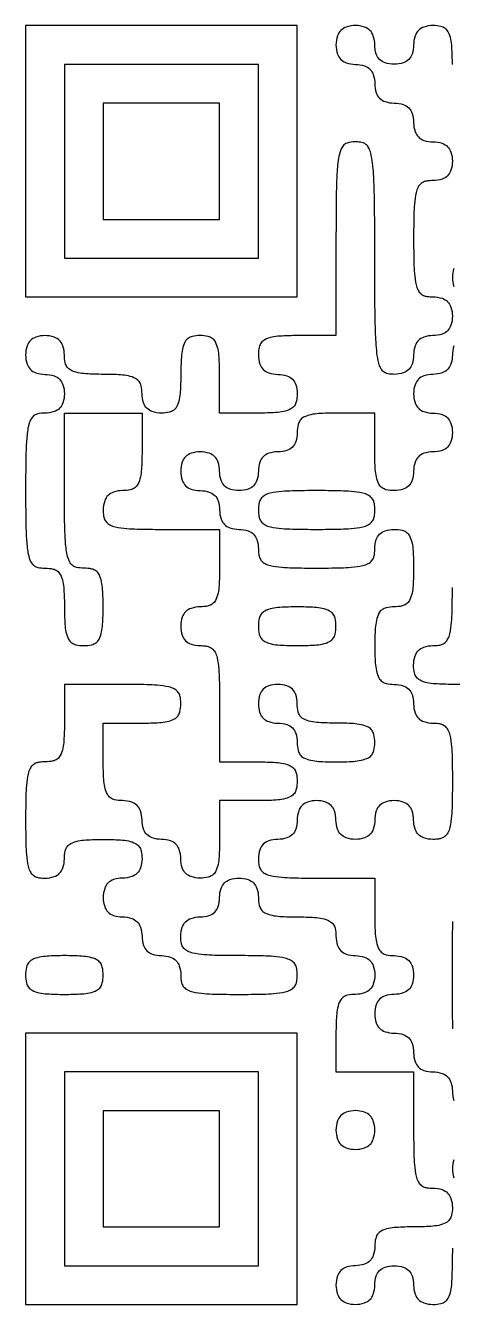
# Model space of a CAD drawing. Extents: x 5.6 to 52.2, y -52.2 to -5.6.
# Drawn here: x 5.64 to 21.17, y -52.21 to -5.64 of the extents above; entities that cross this region are included whole.
import ezdxf

# ---------------------------------------------------------------- set-up
doc = ezdxf.new("R2010")
doc.units = 0
doc.layers.get('0').update_dxf_attribs({"lineweight": 25})

msp = doc.modelspace()

# ---------------------------------------------------------------- linework, layer by layer
at = {"flags": 128}
for points in [[(21.167, -7.056, 0.015639), (21.147, -6.424, 0.03474), (21.109, -6.142, 0.071066), (21.015, -5.878, 0.114825), (20.901, -5.745, 0.100938), (20.751, -5.677, 0.056526), (20.461, -5.644, 0.080648), (20.131, -5.698, 0.236003), (19.809, -6.02, 0.080625), (19.756, -6.35, -0.080648), (19.702, -6.681, -0.236003), (19.38, -7.002, -0.162336), (18.719, -7.002, -0.236003), (18.398, -6.68, -0.080625), (18.344, -6.35, 0.080648), (18.291, -6.019, 0.236003), (17.969, -5.698, 0.162336), (17.308, -5.698, 0.236003), (16.987, -6.02, 0.162336), (16.987, -6.681, 0.236003), (17.308, -7.002, 0.080625), (17.639, -7.056, -0.080648), (17.969, -7.109, -0.236003), (18.291, -7.431, -0.080625), (18.344, -7.761, 0.080648), (18.398, -8.092, 0.236003), (18.72, -8.413, 0.080625), (19.05, -8.467, -0.080648), (19.381, -8.52, -0.236003), (19.702, -8.842, -0.080625), (19.756, -9.172, 0.080648), (19.809, -9.503, 0.236003), (20.131, -9.824, 0.080625), (20.461, -9.878, -0.080648), (20.792, -9.931, -0.236003), (21.113, -10.253, -0.162336), (21.113, -10.914, -0.236003), (20.792, -11.235, -0.080625), (20.461, -11.289, 0.030836), (20.263, -11.301, 0.052654), (20.149, -11.328, 0.09787), (20.019, -11.404, 0.091189), (19.919, -11.531, 0.067799), (19.85, -11.723, 0.032527), (19.787, -12.144, 0.014279), (19.767, -12.529, 0.006281), (19.756, -13.406, 0.006286), (19.767, -14.282, 0.014295), (19.787, -14.668, 0.032563), (19.85, -15.088, 0.067881), (19.92, -15.281, 0.091235), (20.019, -15.408, 0.097835), (20.15, -15.484, 0.052552), (20.263, -15.51, 0.030788), (20.461, -15.522, -0.080648), (20.792, -15.576, -0.236003), (21.113, -15.897, -0.162336), (21.113, -16.558, -0.236003), (20.792, -16.88, -0.080625), (20.461, -16.933, 0.080648), (20.131, -16.987, 0.236003), (19.809, -17.308, 0.080625), (19.756, -17.639, -0.080648), (19.702, -17.969, -0.236003), (19.38, -18.291, -0.080625), (19.05, -18.344, -0.031581), (18.865, -18.333, -0.057827), (18.766, -18.308, -0.098651), (18.654, -18.239, -0.084438), (18.561, -18.117, -0.060467), (18.492, -17.936, -0.030536), (18.424, -17.561, -0.015967), (18.39, -17.171, -0.008234), (18.36, -16.413, -0.003997), (18.35, -15.732, -0.001678), (18.344, -14.111, 0.001679), (18.339, -12.489, 0.004002), (18.329, -11.808, 0.008246), (18.299, -11.05, 0.015997), (18.265, -10.66, 0.030596), (18.196, -10.285, 0.060596), (18.128, -10.105, 0.084511), (18.035, -9.983, 0.098594), (17.922, -9.914, 0.057655), (17.824, -9.889, 0.031501), (17.639, -9.878, 0.078773), (17.335, -9.926, 0.141415), (17.191, -10.023, 0.086796), (17.108, -10.169, 0.045212), (17.026, -10.478, 0.022703), (16.986, -10.803, 0.011421), (16.951, -11.452, 0.005417), (16.94, -12.035, 0.002308), (16.933, -13.406), (16.933, -16.933), (15.522, -16.933, 0.015639), (14.891, -16.953, 0.03474), (14.608, -16.991, 0.071066), (14.344, -17.085, 0.114825), (14.212, -17.199, 0.100938), (14.144, -17.349, 0.056526), (14.111, -17.639, 0.080648), (14.165, -17.969, 0.236003), (14.486, -18.291, 0.080625), (14.817, -18.344, -0.080648), (15.147, -18.398, -0.236003), (15.469, -18.72, -0.080625), (15.522, -19.05, -0.056561), (15.489, -19.34, -0.101007), (15.421, -19.49, -0.11479), (15.289, -19.604, -0.071027), (15.025, -19.698, -0.034717), (14.743, -19.736, -0.015633), (14.111, -19.756), (12.7, -19.756), (12.7, -18.344, 0.015639), (12.68, -17.713, 0.03474), (12.643, -17.43, 0.071066), (12.548, -17.166, 0.114825), (12.434, -17.034, 0.100938), (12.284, -16.966, 0.113464), (11.705, -16.966, 0.101007), (11.555, -17.034, 0.11479), (11.44, -17.167, 0.071027), (11.346, -17.431, 0.034717), (11.309, -17.713, 0.015633), (11.289, -18.344, -0.015639), (11.269, -18.976, -0.03474), (11.232, -19.258, -0.071066), (11.137, -19.522, -0.114825), (11.023, -19.655, -0.100938), (10.873, -19.723, -0.056526), (10.583, -19.756, -0.080648), (10.253, -19.702, -0.236003), (9.931, -19.38, -0.080625), (9.878, -19.05, 0.056561), (9.845, -18.76, 0.101007), (9.777, -18.61, 0.11479), (9.645, -18.496, 0.071027), (9.381, -18.402, 0.034717), (9.098, -18.364, 0.015633), (8.467, -18.344, -0.015639), (7.835, -18.325, -0.03474), (7.553, -18.287, -0.071066), (7.289, -18.193, -0.114825), (7.157, -18.078, -0.100938), (7.088, -17.929, -0.056526), (7.056, -17.639, 0.080648), (7.002, -17.308, 0.236003), (6.68, -16.987, 0.162336), (6.019, -16.987, 0.236003), (5.698, -17.308, 0.162336), (5.698, -17.969, 0.236003), (6.02, -18.291, 0.080625), (6.35, -18.344, -0.080648), (6.681, -18.398, -0.236003), (7.002, -18.72, -0.162336), (7.002, -19.381, -0.236003), (6.68, -19.702, -0.080625), (6.35, -19.756, 0.051061), (6.09, -19.782, 0.096863), (5.962, -19.836, 0.110919), (5.856, -19.947, 0.069215), (5.761, -20.173, 0.036272), (5.711, -20.432, 0.01767), (5.667, -20.97, 0.008112), (5.652, -21.456, 0.003513), (5.644, -22.578, 0.003516), (5.652, -23.701, 0.008124), (5.667, -24.186, 0.017697), (5.711, -24.725, 0.036336), (5.761, -24.983, 0.069315), (5.857, -25.208, 0.110989), (5.963, -25.32, 0.096679), (6.09, -25.373, 0.050968), (6.35, -25.4, -0.056561), (6.64, -25.433, -0.101007), (6.79, -25.501, -0.11479), (6.904, -25.633, -0.071027), (6.998, -25.897, -0.034717), (7.036, -26.18, -0.015633), (7.056, -26.811, 0.015639), (7.075, -27.443, 0.03474), (7.113, -27.725, 0.071066), (7.207, -27.989, 0.114825), (7.322, -28.121, 0.100938), (7.471, -28.189, 0.113464), (8.051, -28.189, 0.101007), (8.201, -28.121, 0.11479), (8.315, -27.989, 0.071027), (8.409, -27.725, 0.034717), (8.447, -27.443, 0.015633), (8.467, -26.811, 0.015639), (8.447, -26.179, 0.03474), (8.409, -25.897, 0.071066), (8.315, -25.633, 0.114825), (8.201, -25.501, 0.100938), (8.051, -25.433, 0.056526), (7.761, -25.4, -0.051061), (7.501, -25.373, -0.096863), (7.373, -25.32, -0.110919), (7.267, -25.208, -0.069215), (7.172, -24.983, -0.036272), (7.122, -24.724, -0.01767), (7.078, -24.186, -0.008112), (7.063, -23.7, -0.003513), (7.056, -22.578), (7.056, -19.756), (9.878, -19.756), (9.878, -21.167, -0.015639), (9.858, -21.798, -0.03474), (9.821, -22.081, -0.071066), (9.726, -22.345, -0.114825), (9.612, -22.477, -0.100938), (9.462, -22.545, -0.056526), (9.172, -22.578, 0.080648), (8.842, -22.631, 0.236003), (8.52, -22.953, 0.080625), (8.467, -23.283, 0.030836), (8.479, -23.482, 0.052654), (8.505, -23.595, 0.09787), (8.581, -23.725, 0.091189), (8.709, -23.825, 0.067799), (8.901, -23.895, 0.032527), (9.322, -23.957, 0.014279), (9.707, -23.978, 0.006281), (10.583, -23.989), (12.7, -23.989), (12.7, -25.4, -0.015639), (12.68, -26.032, -0.03474), (12.643, -26.314, -0.071066), (12.548, -26.578, -0.114825), (12.434, -26.71, -0.100938), (12.284, -26.778, -0.056526), (11.994, -26.811, 0.080648), (11.664, -26.865, 0.236003), (11.343, -27.186, 0.162336), (11.343, -27.847, 0.236003), (11.664, -28.169, 0.080625), (11.994, -28.222, -0.030836), (12.193, -28.234, -0.052654), (12.306, -28.261, -0.09787), (12.436, -28.337, -0.091189), (12.536, -28.464, -0.067799), (12.606, -28.657, -0.032527), (12.668, -29.077, -0.014279), (12.689, -29.462, -0.006281), (12.7, -30.339), (12.7, -32.456), (14.111, -32.456, -0.015639), (14.743, -32.475, -0.03474), (15.025, -32.513, -0.071066), (15.289, -32.607, -0.114825), (15.421, -32.722, -0.100938), (15.489, -32.871, -0.113464), (15.489, -33.451, -0.101007), (15.421, -33.601, -0.11479), (15.289, -33.715, -0.071027), (15.025, -33.809, -0.034717), (14.743, -33.847, -0.015633), (14.111, -33.867), (12.7, -33.867), (12.7, -35.278, -0.015639), (12.68, -35.909, -0.03474), (12.643, -36.192, -0.071066), (12.548, -36.456, -0.114825), (12.434, -36.588, -0.100938), (12.284, -36.656, -0.056526), (11.994, -36.689, -0.080648), (11.664, -36.635, -0.236003), (11.343, -36.314, -0.080625), (11.289, -35.983, 0.080648), (11.235, -35.653, 0.236003), (10.914, -35.331, 0.080625), (10.583, -35.278, -0.080648), (10.253, -35.224, -0.236003), (9.931, -34.903, -0.080625), (9.878, -34.572, 0.080648), (9.824, -34.242, 0.236003), (9.503, -33.92, 0.080625), (9.172, -33.867, -0.056561), (8.882, -33.834, -0.101007), (8.733, -33.766, -0.11479), (8.618, -33.633, -0.071027), (8.524, -33.369, -0.034717), (8.486, -33.087, -0.015633), (8.467, -32.456), (8.467, -31.044), (9.878, -31.044, 0.015639), (10.509, -31.025, 0.03474), (10.792, -30.987, 0.071066), (11.056, -30.893, 0.114825), (11.188, -30.778, 0.100938), (11.256, -30.629, 0.056526), (11.289, -30.339, 0.030836), (11.277, -30.141, 0.052654), (11.25, -30.027, 0.09787), (11.174, -29.897, 0.091189), (11.047, -29.797, 0.067799), (10.854, -29.727, 0.032527), (10.434, -29.665, 0.014279), (10.049, -29.644, 0.006281), (9.172, -29.633), (7.056, -29.633), (7.056, -31.044, -0.015639), (7.036, -31.676, -0.03474), (6.998, -31.958, -0.071066), (6.904, -32.222, -0.114825), (6.789, -32.355, -0.100938), (6.64, -32.423, -0.056526), (6.35, -32.456, 0.030836), (6.152, -32.468, 0.052654), (6.038, -32.494, 0.09787), (5.908, -32.57, 0.091189), (5.808, -32.698, 0.067799), (5.739, -32.89, 0.032527), (5.676, -33.311, 0.014279), (5.655, -33.696, 0.006281), (5.644, -34.572, 0.006286), (5.655, -35.449, 0.014295), (5.676, -35.834, 0.032563), (5.739, -36.255, 0.067881), (5.808, -36.447, 0.091235), (5.908, -36.574, 0.097835), (6.039, -36.65, 0.052552), (6.152, -36.677, 0.030788), (6.35, -36.689, 0.080648), (6.681, -36.635, 0.236003), (7.002, -36.314, 0.080625), (7.056, -35.983, -0.056561), (7.088, -35.693, -0.101007), (7.157, -35.544, -0.11479), (7.289, -35.429, -0.071027), (7.553, -35.335, -0.034717), (7.835, -35.298, -0.015633), (8.467, -35.278, -0.015639), (9.098, -35.298, -0.03474), (9.381, -35.335, -0.071066), (9.645, -35.429, -0.114825), (9.777, -35.544, -0.100938), (9.845, -35.694, -0.056526), (9.878, -35.983, -0.080648), (9.824, -36.314, -0.236003), (9.503, -36.635, -0.080625), (9.172, -36.689, 0.080648), (8.842, -36.743, 0.236003), (8.52, -37.064, 0.162336), (8.52, -37.725, 0.236003), (8.842, -38.046, 0.080625), (9.172, -38.1, -0.080648), (9.503, -38.154, -0.236003), (9.824, -38.475, -0.080625), (9.878, -38.806, 0.080648), (9.931, -39.136, 0.236003), (10.253, -39.457, 0.080625), (10.583, -39.511, -0.080648), (10.914, -39.565, -0.236003), (11.235, -39.886, -0.080625), (11.289, -40.217, 0.030836), (11.301, -40.415, 0.052654), (11.328, -40.528, 0.09787), (11.404, -40.659, 0.091189), (11.531, -40.758, 0.067799), (11.723, -40.828, 0.032527), (12.144, -40.891, 0.014279), (12.529, -40.911, 0.006281), (13.406, -40.922, 0.006286), (14.282, -40.911, 0.014295), (14.668, -40.89, 0.032563), (15.088, -40.828, 0.067881), (15.281, -40.758, 0.091235), (15.408, -40.658, 0.097835), (15.484, -40.528, 0.052552), (15.51, -40.415, 0.061698), (15.51, -40.018, 0.052654), (15.484, -39.905, 0.09787), (15.407, -39.775, 0.091189), (15.28, -39.675, 0.067799), (15.088, -39.605, 0.032527), (14.667, -39.543, 0.014279), (14.282, -39.522, 0.006281), (13.406, -39.511, -0.006286), (12.529, -39.5, -0.014295), (12.144, -39.479, -0.032563), (11.723, -39.417, -0.067881), (11.531, -39.347, -0.091235), (11.403, -39.247, -0.097835), (11.327, -39.117, -0.052552), (11.301, -39.004, -0.030788), (11.289, -38.806, -0.080648), (11.343, -38.475, -0.236003), (11.664, -38.154, -0.080625), (11.994, -38.1, 0.080648), (12.325, -38.046, 0.236003), (12.646, -37.725, 0.080625), (12.7, -37.394, -0.080648), (12.754, -37.064, -0.236003), (13.075, -36.743, -0.162336), (13.736, -36.743, -0.236003), (14.057, -37.064, -0.080625), (14.111, -37.394, 0.056561), (14.144, -37.684, 0.101007), (14.212, -37.834, 0.11479), (14.344, -37.948, 0.071027), (14.608, -38.043, 0.034717), (14.891, -38.08, 0.015633), (15.522, -38.1, -0.015639), (16.154, -38.12, -0.03474), (16.436, -38.157, -0.071066), (16.7, -38.252, -0.114825), (16.832, -38.366, -0.100938), (16.9, -38.516, -0.056526), (16.933, -38.806, 0.080648), (16.987, -39.136, 0.236003), (17.308, -39.457, 0.080625), (17.639, -39.511, -0.080648), (17.969, -39.565, -0.236003), (18.291, -39.886, -0.162336), (18.291, -40.547, -0.236003), (17.969, -40.869, -0.080625), (17.639, -40.922, 0.056561), (17.349, -40.955, 0.101007), (17.199, -41.023, 0.11479), (17.085, -41.155, 0.071027), (16.991, -41.419, 0.034717), (16.953, -41.702, 0.015633), (16.933, -42.333), (16.933, -43.744), (19.756, -43.744), (19.756, -45.861, 0.006286), (19.767, -46.738, 0.014295), (19.787, -47.123, 0.032563), (19.85, -47.544, 0.067881), (19.92, -47.736, 0.091235), (20.019, -47.863, 0.097835), (20.15, -47.939, 0.052552), (20.263, -47.966, 0.030788), (20.461, -47.978, -0.080648), (20.792, -48.031, -0.236003), (21.113, -48.353, -0.080625), (21.167, -48.683, -0.056561), (21.134, -48.973, -0.101007), (21.066, -49.123, -0.11479), (20.933, -49.237, -0.071027), (20.669, -49.332, -0.034717), (20.387, -49.369, -0.015633), (19.756, -49.389, 0.015639), (19.124, -49.409, 0.03474), (18.842, -49.446, 0.071066), (18.578, -49.54, 0.114825), (18.445, -49.655, 0.100938), (18.377, -49.805, 0.056526), (18.344, -50.094, -0.080648), (18.291, -50.425, -0.236003), (17.969, -50.746, -0.080625), (17.639, -50.8, 0.080648), (17.308, -50.854, 0.236003), (16.987, -51.175, 0.162336), (16.987, -51.836, 0.236003), (17.308, -52.157, 0.162336), (17.969, -52.157, 0.236003), (18.291, -51.836, 0.080625), (18.344, -51.506, -0.080648), (18.398, -51.175, -0.236003), (18.72, -50.854, -0.162336), (19.381, -50.854, -0.236003), (19.702, -51.175, -0.080625), (19.756, -51.506, 0.080648), (19.809, -51.836, 0.236003), (20.131, -52.157, 0.080625), (20.461, -52.211, 0.056561), (20.751, -52.178, 0.101007), (20.901, -52.11, 0.11479), (21.015, -51.978, 0.071027), (21.109, -51.714, 0.034717), (21.147, -51.432, 0.015633), (21.167, -50.8, -0.015639), (21.186, -50.168, -0.03474)], [(21.22, -14.486, 0.162336), (21.22, -15.147, 0.236003)], [(21.22, -17.308, 0.080625), (21.167, -17.639, -0.080648), (21.113, -17.969, -0.236003), (20.792, -18.291, -0.080625), (20.461, -18.344, 0.080648), (20.131, -18.398, 0.236003), (19.809, -18.72, 0.162336), (19.809, -19.381, 0.236003), (20.131, -19.702, 0.080625), (20.461, -19.756, -0.080648), (20.792, -19.809, -0.236003), (21.113, -20.131, -0.162336), (21.113, -20.792, -0.236003), (20.792, -21.113, -0.080625), (20.461, -21.167, 0.080648), (20.131, -21.22, 0.236003), (19.809, -21.542, 0.080625), (19.756, -21.872, -0.080648), (19.702, -22.203, -0.236003), (19.38, -22.524, -0.080625), (19.05, -22.578, -0.056561), (18.76, -22.545, -0.101007), (18.61, -22.477, -0.11479), (18.496, -22.345, -0.071027), (18.402, -22.081, -0.034717), (18.364, -21.798, -0.015633), (18.344, -21.167), (18.344, -19.756), (16.933, -19.756, 0.015639), (16.302, -19.775, 0.03474), (16.019, -19.813, 0.071066), (15.755, -19.907, 0.114825), (15.623, -20.022, 0.100938), (15.555, -20.171, 0.056526), (15.522, -20.461, -0.080648), (15.469, -20.792, -0.236003), (15.147, -21.113, -0.080625), (14.817, -21.167, 0.080648), (14.486, -21.22, 0.236003), (14.165, -21.542, 0.080625), (14.111, -21.872, -0.080648), (14.057, -22.203, -0.236003), (13.736, -22.524, -0.162336), (13.075, -22.524, -0.236003), (12.754, -22.203, -0.080625), (12.7, -21.872, 0.080648), (12.646, -21.542, 0.236003), (12.325, -21.22, 0.162336), (11.664, -21.22, 0.236003), (11.343, -21.542, 0.162336), (11.343, -22.203, 0.236003), (11.664, -22.524, 0.080625), (11.994, -22.578, -0.080648), (12.325, -22.631, -0.236003), (12.646, -22.953, -0.080625), (12.7, -23.283, 0.080648), (12.754, -23.614, 0.236003), (13.075, -23.935, 0.080625), (13.406, -23.989, -0.080648), (13.736, -24.043, -0.236003), (14.057, -24.364, -0.080625), (14.111, -24.694, 0.030836), (14.123, -24.893, 0.052654), (14.15, -25.006, 0.09787), (14.226, -25.136, 0.091189), (14.353, -25.236, 0.067799), (14.546, -25.306, 0.032527), (14.966, -25.368, 0.014279), (15.351, -25.389, 0.006281), (16.228, -25.4, 0.006286), (17.105, -25.389, 0.014295), (17.49, -25.368, 0.032563), (17.91, -25.306, 0.067881), (18.103, -25.236, 0.091235), (18.23, -25.136, 0.097835), (18.306, -25.006, 0.052552), (18.332, -24.892, 0.030788), (18.344, -24.694, -0.080648), (18.398, -24.364, -0.236003), (18.72, -24.043, -0.080625), (19.05, -23.989, -0.056561), (19.34, -24.022, -0.101007), (19.49, -24.09, -0.11479), (19.604, -24.222, -0.071027), (19.698, -24.486, -0.034717), (19.736, -24.768, -0.015633), (19.756, -25.4, -0.015639), (19.736, -26.032, -0.03474), (19.698, -26.314, -0.071066), (19.604, -26.578, -0.114825), (19.489, -26.71, -0.100938), (19.34, -26.778, -0.056526), (19.05, -26.811, 0.056561), (18.76, -26.844, 0.101007), (18.61, -26.912, 0.11479), (18.496, -27.044, 0.071027), (18.402, -27.308, 0.034717), (18.364, -27.591, 0.015633), (18.344, -28.222, 0.015639), (18.364, -28.854, 0.03474), (18.402, -29.136, 0.071066), (18.496, -29.4, 0.114825), (18.611, -29.532, 0.100938), (18.76, -29.6, 0.056526), (19.05, -29.633, -0.080648), (19.381, -29.687, -0.236003), (19.702, -30.008, -0.080625), (19.756, -30.339, 0.080648), (19.809, -30.669, 0.236003), (20.131, -30.991, 0.080625), (20.461, -31.044, -0.030836), (20.659, -31.057, -0.052654), (20.773, -31.083, -0.09787), (20.903, -31.159, -0.091189), (21.003, -31.286, -0.067799), (21.073, -31.479, -0.032527), (21.135, -31.9, -0.014279), (21.156, -32.285, -0.006281), (21.167, -33.161, -0.006286), (21.156, -34.038, -0.014295), (21.135, -34.423, -0.032563), (21.072, -34.844, -0.067881), (21.003, -35.036, -0.091235), (20.903, -35.163, -0.097835), (20.773, -35.239, -0.052552), (20.659, -35.266, -0.030788), (20.461, -35.278, -0.080648), (20.131, -35.224, -0.236003), (19.809, -34.903, -0.080625), (19.756, -34.572, 0.080648), (19.702, -34.242, 0.236003), (19.38, -33.92, 0.162336), (18.719, -33.92, 0.236003), (18.398, -34.242, 0.080625), (18.344, -34.572, -0.080648), (18.291, -34.903, -0.236003), (17.969, -35.224, -0.162336), (17.308, -35.224, -0.236003), (16.987, -34.903, -0.080625), (16.933, -34.572, 0.080648), (16.88, -34.242, 0.236003), (16.558, -33.92, 0.162336), (15.897, -33.92, 0.236003), (15.576, -34.242, 0.080625), (15.522, -34.572, -0.080648), (15.469, -34.903, -0.236003), (15.147, -35.224, -0.080625), (14.817, -35.278, 0.080648), (14.486, -35.331, 0.236003), (14.165, -35.653, 0.080625), (14.111, -35.983, 0.030836), (14.123, -36.182, 0.052654), (14.15, -36.295, 0.09787), (14.226, -36.425, 0.091189), (14.353, -36.525, 0.067799), (14.546, -36.595, 0.032527), (14.966, -36.657, 0.014279), (15.351, -36.678, 0.006281), (16.228, -36.689), (18.344, -36.689), (18.344, -38.1, 0.015639), (18.364, -38.732, 0.03474), (18.402, -39.014, 0.071066), (18.496, -39.278, 0.114825), (18.611, -39.41, 0.100938), (18.76, -39.478, 0.056526), (19.05, -39.511, -0.080648), (19.381, -39.565, -0.236003), (19.702, -39.886, -0.162336), (19.702, -40.547, -0.236003), (19.38, -40.869, -0.080625), (19.05, -40.922, 0.080648), (18.719, -40.976, 0.236003), (18.398, -41.297, 0.162336), (18.398, -41.958, 0.236003), (18.72, -42.28, 0.080625), (19.05, -42.333, -0.080648), (19.381, -42.387, -0.236003), (19.702, -42.708, -0.080625), (19.756, -43.039, 0.080648), (19.809, -43.369, 0.236003), (20.131, -43.691, 0.080625), (20.461, -43.744, -0.080648), (20.792, -43.798, -0.236003), (21.113, -44.12, -0.080625), (21.167, -44.45, 0.080648), (21.22, -44.781, 0.236003)], [(21.798, -29.653, 0.015633), (21.167, -29.633, -0.015639), (20.535, -29.614, -0.03474), (20.253, -29.576, -0.071066), (19.989, -29.482, -0.114825), (19.857, -29.367, -0.100938), (19.788, -29.218, -0.056526), (19.756, -28.928, -0.080648), (19.809, -28.597, -0.236003), (20.131, -28.276, -0.080625), (20.461, -28.222, 0.030836), (20.659, -28.21, 0.052654), (20.773, -28.184, 0.09787), (20.903, -28.107, 0.091189), (21.003, -27.98, 0.067799), (21.073, -27.788, 0.032527), (21.135, -27.367, 0.014279), (21.156, -26.982, 0.006281), (21.167, -26.106)], [(21.185, -42.17, -0.005417), (21.173, -41.587, -0.002308), (21.167, -40.217, -0.00231), (21.173, -38.846, -0.005425), (21.185, -38.262, -0.011438)], [(21.22, -46.942, 0.162336), (21.22, -47.603, 0.236003)]]:
    msp.add_lwpolyline(points, format="xyb", dxfattribs=at)
for points in [[(5.644, -10.583), (5.644, -15.522), (10.583, -15.522), (15.522, -15.522), (15.522, -10.583), (15.522, -5.644), (10.583, -5.644), (5.644, -5.644)], [(7.056, -10.583), (7.056, -14.111), (10.583, -14.111), (14.111, -14.111), (14.111, -10.583), (14.111, -7.056), (10.583, -7.056), (7.056, -7.056)], [(8.467, -10.583), (8.467, -12.7), (10.583, -12.7), (12.7, -12.7), (12.7, -10.583), (12.7, -8.467), (10.583, -8.467), (8.467, -8.467)], [(5.644, -47.272), (5.644, -52.211), (10.583, -52.211), (15.522, -52.211), (15.522, -47.272), (15.522, -42.333), (10.583, -42.333), (5.644, -42.333)], [(7.056, -47.272), (7.056, -50.8), (10.583, -50.8), (14.111, -50.8), (14.111, -47.272), (14.111, -43.744), (10.583, -43.744), (7.056, -43.744)], [(8.467, -47.272), (8.467, -49.389), (10.583, -49.389), (12.7, -49.389), (12.7, -47.272), (12.7, -45.156), (10.583, -45.156), (8.467, -45.156)]]:
    msp.add_lwpolyline(points, close=True, dxfattribs=at)
for points in [[(16.228, -23.989, 0.006286), (17.105, -23.978, 0.014295), (17.49, -23.957, 0.032563), (17.91, -23.895, 0.067881), (18.103, -23.825, 0.091235), (18.23, -23.725, 0.097835), (18.306, -23.595, 0.052552), (18.332, -23.481, 0.061698), (18.332, -23.085, 0.052654), (18.306, -22.972, 0.09787), (18.23, -22.841, 0.091189), (18.102, -22.742, 0.067799), (17.91, -22.672, 0.032527), (17.489, -22.609, 0.014279), (17.104, -22.589, 0.006281), (16.228, -22.578, 0.006286), (15.351, -22.589, 0.014295), (14.966, -22.61, 0.032563), (14.545, -22.672, 0.067881), (14.353, -22.742, 0.091235), (14.226, -22.842, 0.097835), (14.15, -22.972, 0.052552), (14.123, -23.085, 0.061698), (14.123, -23.482, 0.052654), (14.15, -23.595, 0.09787), (14.226, -23.725, 0.091189), (14.353, -23.825, 0.067799), (14.546, -23.895, 0.032527), (14.966, -23.957, 0.014279), (15.351, -23.978, 0.006281)], [(15.522, -28.222, 0.015639), (16.154, -28.202, 0.03474), (16.436, -28.165, 0.071066), (16.7, -28.071, 0.114825), (16.832, -27.956, 0.100938), (16.9, -27.806, 0.113464), (16.9, -27.227, 0.101007), (16.832, -27.077, 0.11479), (16.7, -26.963, 0.071027), (16.436, -26.868, 0.034717), (16.154, -26.831, 0.015633), (15.522, -26.811, 0.015639), (14.891, -26.831, 0.03474), (14.608, -26.868, 0.071066), (14.344, -26.963, 0.114825), (14.212, -27.077, 0.100938), (14.144, -27.227, 0.113464), (14.144, -27.807, 0.101007), (14.212, -27.956, 0.11479), (14.344, -28.071, 0.071027), (14.608, -28.165, 0.034717), (14.891, -28.202, 0.015633)], [(14.817, -31.044, -0.080648), (15.147, -31.098, -0.236003), (15.469, -31.42, -0.080625), (15.522, -31.75, 0.056561), (15.555, -32.04, 0.101007), (15.623, -32.19, 0.11479), (15.755, -32.304, 0.071027), (16.019, -32.398, 0.034717), (16.302, -32.436, 0.015633), (16.933, -32.456, 0.015639), (17.565, -32.436, 0.03474), (17.847, -32.398, 0.071066), (18.111, -32.304, 0.114825), (18.243, -32.189, 0.100938), (18.312, -32.04, 0.113464), (18.312, -31.46, 0.101007), (18.243, -31.31, 0.11479), (18.111, -31.196, 0.071027), (17.847, -31.102, 0.034717), (17.565, -31.064, 0.015633), (16.933, -31.044, -0.015639), (16.302, -31.025, -0.03474), (16.019, -30.987, -0.071066), (15.755, -30.893, -0.114825), (15.623, -30.778, -0.100938), (15.555, -30.629, -0.056526), (15.522, -30.339, 0.080648), (15.469, -30.008, 0.236003), (15.147, -29.687, 0.162336), (14.486, -29.687, 0.236003), (14.165, -30.008, 0.162336), (14.165, -30.669, 0.236003), (14.486, -30.991, 0.080625)], [(7.056, -40.922, 0.015639), (7.687, -40.902, 0.03474), (7.97, -40.865, 0.071066), (8.234, -40.771, 0.114825), (8.366, -40.656, 0.100938), (8.434, -40.506, 0.113464), (8.434, -39.927, 0.101007), (8.366, -39.777, 0.11479), (8.233, -39.663, 0.071027), (7.969, -39.568, 0.034717), (7.687, -39.531, 0.015633), (7.056, -39.511, 0.015639), (6.424, -39.531, 0.03474), (6.142, -39.568, 0.071066), (5.878, -39.663, 0.114825), (5.745, -39.777, 0.100938), (5.677, -39.927, 0.113464), (5.677, -40.507, 0.101007), (5.746, -40.656, 0.11479), (5.878, -40.771, 0.071027), (6.142, -40.865, 0.034717), (6.424, -40.902, 0.015633)], [(17.639, -46.567, 0.080648), (17.969, -46.513, 0.236003), (18.291, -46.192, 0.162336), (18.291, -45.531, 0.236003), (17.969, -45.209, 0.162336), (17.308, -45.209, 0.236003), (16.987, -45.531, 0.162336), (16.987, -46.192, 0.236003), (17.308, -46.513, 0.080625)]]:
    msp.add_lwpolyline(points, format="xyb", close=True, dxfattribs=at)

doc.saveas('drawing.dxf')
